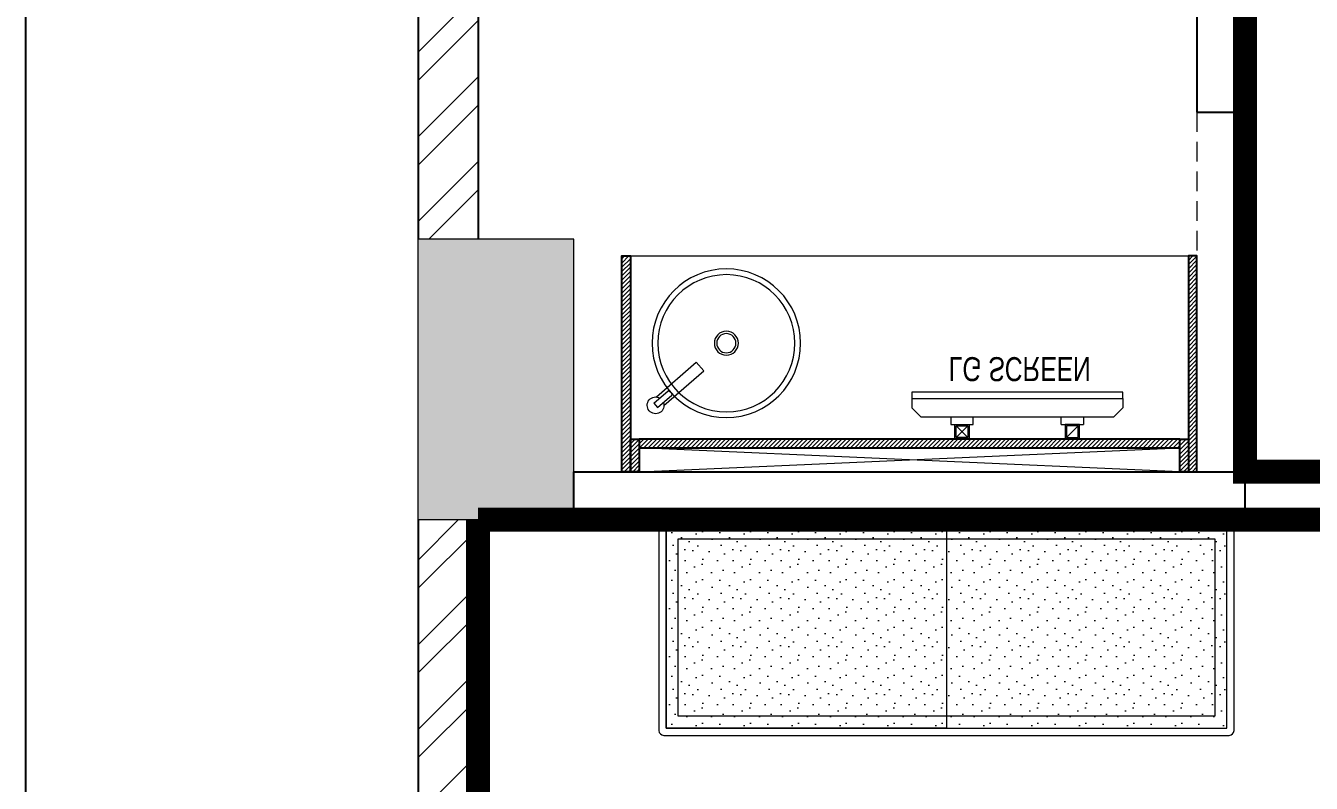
# Model space of a CAD drawing. Header units: feet. Extents: x 5523391 to 5532259, y -5292968 to -5273531.
# Drawn here: x 5523656 to 5526338, y -5281273 to -5279693 of the extents above; entities that cross this region are included whole.
import ezdxf

# ---------------------------------------------------------------- set-up
doc = ezdxf.new("R2010")
doc.units = ezdxf.units.FT
doc.header["$LTSCALE"] = 33
doc.header["$MEASUREMENT"] = 0
for name, pattern in [('a_p6_plan_L18$0$HIDDEN', [0.375, 0.25, -0.125]), ('ACAD_ISO03W100', [30, 12, -18]), ('HIDDEN2', [4.7624999999999975, 3.174999999999998, -1.587499999999999])]:
    doc.linetypes.add(name, pattern=pattern)
for name, color, linetype, lineweight in [('A-COL', 243, 'Continuous', 9), ('column hatch', 5, 'Continuous', 0), ('Floor-Unit', 1, 'Continuous', 13), ('LENS-DIM', 252, 'Continuous', 5), ('LENS-HATCH', 251, 'Continuous', 5), ('LENS-PARTITION', 21, 'Continuous', 25), ('LENS_CURTAIN', 5, 'a_p6_plan_L18$0$HIDDEN', 9), ('LK-FF&E FLOOR', 1, 'Continuous', 9), ('LK-FF&E WALL', 1, 'Continuous', 9), ('LK-FLUTTED FINISH', 20, 'Continuous', 30), ('LK-IT', 3, 'Continuous', 18), ('LK-MIRROR', 133, 'Continuous', 13), ('LK-TILES FINISH', 251, 'Continuous', 5), ('LN-ELEVATION-1', 81, 'Continuous', 25), ('LN-ELEVATION-2', 103, 'Continuous', 20), ('LN-ELEVATION-3', 125, 'Continuous', 18), ('LN-ELEVATION-5', 167, 'Continuous', 5), ('LN-HATCH', 251, 'Continuous', 0), ('TV', 92, 'Continuous', 18)]:
    doc.layers.add(name, color=color, linetype=linetype, lineweight=lineweight)
doc.layers.add('A-WALL', color=1, linetype='Continuous')
doc.styles.get("Standard").update_dxf_attribs({"font": 'GILC____.TTF'})

# ---------------------------------------------------------------- blocks, each defined once
blk = doc.blocks.new('2 seater bench')
at = {"layer": 'LENS-HATCH', "lineweight": 0}
h = blk.add_hatch(dxfattribs=at)
h.set_pattern_fill('STIP1', color=177, scale=100, angle=269.9999999999999, pattern_type=2)
h.set_pattern_definition([(270, (6617251.078707985, -170421.6063060569), (100, -1.516e-13), [0, -100]), (270, (6617235.078707984, -170433.6063060569), (100, -1.516e-13), [0, -100]), (270, (6617211.078707985, -170428.6063060569), (100, -1.516e-13), [0, -100]), (270, (6617188.078707985, -170463.6063060569), (100, -1.516e-13), [0, -100]), (270, (6617224.078707985, -170460.6063060569), (100, -1.516e-13), [0, -100]), (270, (6617248.078707985, -170487.6063060569), (100, -1.516e-13), [0, -100]), (270, (6617255.078707985, -170452.6063060569), (100, -1.516e-13), [0, -100]), (270, (6617214.078707985, -170494.6063060569), (100, -1.516e-13), [0, -100]), (270, (6617182.078707985, -170489.6063060569), (100, -1.516e-13), [0, -100]), (270, (6617167.078707985, -170415.6063060568), (100, -1.516e-13), [0, -100]), (270, (6617187.078707985, -170433.6063060569), (100, -1.516e-13), [0, -100]), (270, (6617168.078707984, -170447.6063060569), (100, -1.516e-13), [0, -100]), (270, (6617232.078707985, -170508.6063060569), (100, -1.516e-13), [0, -100]), (270, (6617207.078707984, -170476.6063060568), (100, -1.516e-13), [0, -100]), (270, (6617240.078707984, -170468.6063060569), (100, -1.516e-13), [0, -100]), (270, (6617231.078707984, -170485.6063060569), (100, -1.516e-13), [0, -100]), (270, (6617204.078707985, -170449.6063060568), (100, -1.516e-13), [0, -100]), (270, (6617258.078707984, -170477.6063060569), (100, -1.516e-13), [0, -100]), (270, (6617199.078707984, -170508.6063060569), (100, -1.516e-13), [0, -100]), (270, (6617169.078707985, -170505.6063060569), (100, -1.516e-13), [0, -100])])
h.paths.add_polyline_path([(585, 210), (0, 210), (0, -210), (585, -210)])
h.paths.add_polyline_path([(0, 245), (0, -210)])
h.paths.add_polyline_path([(-585, 210), (0, 210), (0, -210), (-585, -210)])
at = {"layer": 'LN-ELEVATION-2', "ltscale": 0.5}
for points in [[(-585, 210), (0, 210), (0, -210), (-585, -210)], [(585.0000000009313, 210), (0, 210), (0, -210), (585.0000000009313, -210)]]:
    blk.add_lwpolyline(points, close=True, dxfattribs=at)
at = {"layer": 'LN-ELEVATION-5', "ltscale": 0.5}
blk.add_lwpolyline([(590, 225), (-590, 225, 0.4142135623730951), (-600, 215), (-600, -215, 0.4142135623730951), (-590, -225), (590, -225, 0.4142135623730951), (600, -215), (600, 215, 0.4142135623730951)], format="xyb", close=True, dxfattribs=at)
blk.add_lwpolyline([(585, 210), (-585, 210), (-585, -210), (585, -210)], close=True, dxfattribs=at)
at = {"layer": 'LN-ELEVATION-5', "linetype": 'HIDDEN2', "ltscale": 11}
blk.add_lwpolyline([(-560, 185), (560.0000000009313, 185), (560.0000000009313, -185), (-560, -185)], close=True, dxfattribs=at)
blk = doc.blocks.new('A$Ca642a34f')
at = {"layer": 'column hatch'}
h = blk.add_hatch(color=8, dxfattribs=at)
h.dxf.hatch_style = 1
h.paths.add_polyline_path([(1626.028840497136, 1765.179708881303), (1271.028840497136, 1765.179708881303), (1271.028840497136, 1285.179708881303), (1626.028840497136, 1285.179708881303)])
h.paths.add_polyline_path([(-1373.971159502864, 1765.179708881303), (-1548.971159502864, 1765.179708881303), (-1548.971159502864, 1285.179708881303), (-1373.971159502864, 1285.179708881303)])
h.paths.add_polyline_path([(-1218.971159502864, -1464.820291118696), (-1548.971159502864, -1464.820291118696), (-1548.971159502864, -2039.820291118696), (-1423.971159502864, -2039.820291118696), (-1218.971159502864, -2039.820291118696)])
h.paths.add_polyline_path([(-1223.971159502864, -4829.820291118696), (-1548.971159502864, -4829.820291118696), (-1548.971159502864, -5414.820291118696), (-1223.971159502864, -5414.820291118696)])
h.paths.add_polyline_path([(-1360.471159502864, -10214.82029111869), (-1548.971159502864, -10214.82029111869), (-1548.971159502864, -10544.82029111869), (-1360.471159502864, -10544.82029111869)])
h.paths.add_polyline_path([(5151.028840497136, -10197.79648159537), (4481.028840497136, -10197.79648159537), (4481.028840497136, -10544.82029111869), (5151.028840497136, -10544.82029111869)])
h.paths.add_polyline_path([(5151.028840497136, -16004.82029111869), (4566.028840497136, -16004.82029111869), (4566.028840497136, -16604.8202911187), (4721.028840496205, -16604.8202911187), (5151.028840496205, -16604.8202911187)])
h.paths.add_polyline_path([(-1088.971159503795, -16004.82029111869), (-1668.971159503795, -16004.82029111869), (-1668.971159502864, -16604.8202911187), (-1338.971159502864, -16604.8202911187), (-1088.971159502864, -16604.8202911187)])
at = {"layer": 'LN-HATCH'}
h = blk.add_hatch(dxfattribs=at)
h.set_pattern_fill('ANSI32', color=256, scale=333, angle=180)
h.set_pattern_definition([(225, (-6963588.635154898, 5278065.967602079), (88.29995930067012, -88.29995930067015), []), (225, (-6963647.501794334, 5278065.967602079), (88.29995930067012, -88.29995930067015), [])])
h.paths.add_polyline_path([(5151.028840497136, -10544.82029111869), (4901.028840497136, -10544.82029111869), (4901.028840497136, -16004.82029111869), (5151.028840497136, -16004.82029111869)])
h.paths.add_polyline_path([(-1423.971159502864, -10544.82029111869), (-1548.971159502864, -10544.82029111869), (-1548.971159502864, -16004.82029111869), (-1423.971159502864, -16004.82029111869)])
h.paths.add_polyline_path([(-1423.971159502864, -5414.820291118696), (-1548.971159502864, -5414.820291118696), (-1548.971159502864, -10214.82029111869), (-1423.971159502864, -10214.82029111869)])
h.paths.add_polyline_path([(-1423.971159502864, -3104.820291118697), (-1548.971159502864, -3104.820291118697), (-1548.971159502864, -4829.820291118696), (-1423.971159502864, -4829.820291118696)])
h.paths.add_polyline_path([(-1423.971159502864, 1285.179708881303), (-1548.971159502864, 1285.179708881303), (-1548.971159502864, -1464.820291118696), (-1423.971159502864, -1464.820291118696)])
h.paths.add_polyline_path([(1626.028840497136, 1640.179708881303), (4901.028840497136, 1640.179708881303), (4901.028840497136, -10197.79648159444), (5151.028840497136, -10197.79648159537), (5151.028840497136, -10189.82029111963), (5151.028840497136, 1640.179708881303), (5970.028840497136, 1640.179708881303), (5970.028840497136, 1765.179708881303), (5151.028840497136, 1765.179708881303), (1626.028840497136, 1765.179708881303)])
at = {"layer": 'A-COL'}
for p, q in [((-1223.971159502864, -4829.820291118696), (-1548.971159502864, -4829.820291118696)), ((-1548.971159502864, -5414.820291118696), (-1548.971159502864, -4829.820291118696)), ((-1223.971159502864, -5414.820291118696), (-1223.971159502864, -4829.820291118696)), ((-1548.971159502864, -5414.820291118696), (-1223.971159502864, -5414.820291118696))]:
    blk.add_line(p, q, dxfattribs=at)
at = {"layer": 'A-WALL'}
for p, q in [((-1548.971159502864, -3104.820291118697), (-1548.971159502864, -4829.820291118696)), ((-1423.971159502864, -3104.820291118697), (-1423.971159502864, -4829.820291118696)), ((-2367.971159502864, -12918.78170770686), (-2367.971159502864, -4234.858874531463)), ((-1548.971159502864, -5414.820291118696), (-1548.971159502864, -10214.82029111869)), ((-1423.971159502864, -5414.820291118696), (-1423.971159502864, -10214.82029111869))]:
    blk.add_line(p, q, dxfattribs=at)
blk = doc.blocks.new('rtf')
at = {"color": 0, "linetype": 'ByBlock', "lineweight": -2}
for p, q in [((16412.5253540573, -172798.8148984113), (16452.40026456733, -172798.8148984113)), ((16412.5253540573, -172810.8148984113), (16412.5253540573, -172798.8148984113)), ((16425.26329468148, -172793.1007600746), (16535.26329468148, -172793.1007600746)), ((16535.26329468148, -172793.1007600746), (16535.26329468148, -172817.1007600746)), ((16412.5253540573, -172810.8148984113), (16452.40026456733, -172810.8148984113)), ((16425.26329468148, -172817.1007600746), (16535.26329468148, -172817.1007600746))]:
    blk.add_line(p, q, dxfattribs=at)
for centre, radius, start, end in [((16412.5253540573, -172805.1007600746), 17.5, 21.05058810897431, 340.9421780194656), ((16444.53660690578, -172804.8148984114), 9.891264419597851, 322.656233941354, 37.34376605891414)]:
    blk.add_arc(centre, radius, start, end, dxfattribs=at)
blk = doc.blocks.new('dsg')
at = {"color": 0, "linetype": 'ByBlock', "lineweight": -2}
for radius in [155, 143, 25, 20]:
    blk.add_circle((11491.5035008227, -171102.5847399924), radius, dxfattribs=at)
blk.add_blockref('rtf', (-5117.472106590168, 1702.9323767405), dxfattribs=at)
blk = doc.blocks.new('CLINIC - CABINET SINK')
at = {"layer": 'LN-HATCH', "ltscale": 0.5}
h = blk.add_hatch(dxfattribs=at)
h.set_pattern_fill('ANSI31', color=256, scale=2)
h.set_pattern_definition([(45, (4052861.500382861, 1708016.355767586), (-4.490128060534575, 4.490128060534575), [])])
h.paths.add_polyline_path([(-563.359543572413, 156.9999999999999), (564.640456427587, 156.9999999999999), (564.640456427587, 174.9999999999999), (-563.359543572413, 174.9999999999999)])
h.paths.add_polyline_path([(582.6404564275867, 225), (600.6404564275867, 225), (600.6404564275867, -225), (582.6404564275867, -225)])
h.paths.add_polyline_path([(564.640456427587, 225), (582.6404564275867, 225), (582.6404564275867, 156.9999999999999), (564.640456427587, 156.9999999999999)])
h.paths.add_polyline_path([(-581.359543572413, 225), (-599.359543572413, 225), (-599.359543572413, -225), (-581.359543572413, -225)])
h.paths.add_polyline_path([(-581.359543572413, 225), (-563.359543572413, 225), (-563.359543572413, 156.9999999999999), (-581.359543572413, 156.9999999999999)])
at = {"layer": 'LN-ELEVATION-1', "ltscale": 0.5}
for points in [[(-581.359543572413, 225), (-599.359543572413, 225), (-599.359543572413, -225), (-581.359543572413, -225)], [(-581.359543572413, 225), (-563.359543572413, 225), (-563.359543572413, 156.9999999999999), (-581.359543572413, 156.9999999999999)], [(564.640456427587, 225), (582.6404564275867, 225), (582.6404564275867, 156.9999999999999), (564.640456427587, 156.9999999999999)], [(582.6404564275867, 225), (600.6404564275867, 225), (600.6404564275867, -225), (582.6404564275867, -225)], [(-563.359543572413, 156.9999999999999), (564.640456427587, 156.9999999999999), (564.640456427587, 174.9999999999999), (-563.359543572413, 174.9999999999999)]]:
    blk.add_lwpolyline(points, close=True, dxfattribs=at)
at = {"layer": 'LN-ELEVATION-2', "ltscale": 0.5}
blk.add_line((582.6404564275867, -225), (-581.359543572413, -225), dxfattribs=at)
at = {"layer": 'LN-HATCH', "ltscale": 0.5}
for p, q in [((564.640456427587, 225), (-563.359543572413, 174.9999999999999)), ((-563.359543572413, 225), (564.640456427587, 174.9999999999999))]:
    blk.add_line(p, q, dxfattribs=at)
at = {"layer": 'LN-ELEVATION-3', "xscale": -1, "rotation": 41.1558274151866}
blk.add_blockref('dsg', (-103569.3304926871, 136346.6509754679), dxfattribs=at)
blk = doc.blocks.new('CLINIC SCREEN')
at = {"layer": 'TV'}
for p, q in [((-103.1090284836336, 42.85441964946222), (-127.4114311772946, 18.55201695591665)), ((-127.4114311772946, 42.85441964946222), (-103.1090284836336, 18.55201695591665)), ((102.7052824410566, 42.85441964946222), (127.007685134602, 18.55201695591665))]:
    blk.add_line(p, q, dxfattribs=at)
at = {"layer": 'TV', "ltscale": 12}
for p, q in [((-220.0000000000082, -19.41163062257681), (-200.5883693773149, 0)), ((200.5883693773149, 0), (-200.5883693773149, 0)), ((-138.5315413423604, 0), (-138.5315413423604, 15.514207008644)), ((-138.5315413423604, 15.514207008644), (-91.98892031613741, 15.514207008644)), ((-91.98892031613741, 15.514207008644), (-91.98892031613741, 0)), ((91.98892031610741, 15.514207008644), (91.98892031610741, 0)), ((91.98892031610741, 15.514207008644), (138.5315413423595, 15.514207008644)), ((138.5315413423595, 0), (138.5315413423595, 15.514207008644)), ((219.9999999999918, -19.41163062257681), (200.5883693773149, 0)), ((-220.0000000000082, -38.82326124538668), (-220.0000000000082, -19.41163062257681)), ((219.9999999999918, -38.82326124538668), (219.9999999999918, -19.41163062257681))]:
    blk.add_line(p, q, dxfattribs=at)
at = {"layer": 'TV'}
for points in [[(-130.4492315140169, 15.51421661919448), (-100.0712281470269, 15.51421661919448), (-100.0712281470269, 45.89221998606814), (-130.4492315140169, 45.89221998606814)], [(-127.4114311772946, 18.55201695591665), (-103.1090284836336, 18.55201695591665), (-103.1090284836336, 42.85441964946222), (-127.4114311772946, 42.85441964946222)], [(130.0454854713243, 15.51421661919448), (99.66748210433435, 15.51421661919448), (99.66748210433435, 45.89221998606814), (130.0454854713243, 45.89221998606814)], [(127.007685134602, 18.55201695591665), (102.7052824410566, 18.55201695591665), (102.7052824410566, 42.85441964946222), (127.007685134602, 42.85441964946222)]]:
    blk.add_lwpolyline(points, close=True, dxfattribs=at)
at = {"layer": 'TV', "ltscale": 12}
blk.add_lwpolyline([(-220.0000000000082, -51.71278328332107), (-220.0000000000082, -38.82326124538668), (219.9999999999918, -38.82326124538668), (219.9999999999918, -51.71278328332107)], close=True, dxfattribs=at)
at = {"layer": 'Floor-Unit', "color": 0, "ltscale": 2, "insert": (5.199680584678389, -100.4085774972336), "char_height": 50, "attachment_point": 5}
blk.add_mtext_dynamic_manual_height_columns('LG SCREEN', width=466.4796511627907, gutter_width=12.5, heights=[0], dxfattribs=at)

msp = doc.modelspace()

# ---------------------------------------------------------------- linework, layer by layer
at = {"layer": 'LENS-PARTITION'}
for points in [[(5526099.915644398, -5279872.956515531), (5526199.915644396, -5279872.956515531), (5526199.915644396, -5278222.956515531), (5526099.915644398, -5278222.956515531)], [(5526199.915644396, -5280722.95651553), (5524799.915644397, -5280722.95651553), (5524799.915644397, -5280622.95651553), (5526199.915644396, -5280622.95651553)]]:
    msp.add_lwpolyline(points, close=True, dxfattribs=at)
at = {"layer": 'LENS_CURTAIN', "ltscale": 5}
for points in [[(5526099.915644398, -5279872.956515531), (5526099.915644398, -5280622.95651553), (5526199.915644398, -5280622.95651553), (5526199.915644398, -5279872.956515531)], [(5526999.915644398, -5280622.956515531), (5526199.915644396, -5280622.95651553), (5526199.915644396, -5280722.95651553), (5526999.915644398, -5280722.956515531)]]:
    msp.add_lwpolyline(points, close=True, dxfattribs=at)
at = {"layer": 'LK-FLUTTED FINISH', "linetype": 'ACAD_ISO03W100', "ltscale": 0.05, "const_width": 50}
msp.add_lwpolyline([(5529474.915644397, -5280722.956515531), (5524599.915644397, -5280722.956515531)], dxfattribs=at)
at = {"layer": 'LK-MIRROR', "linetype": 'ACAD_ISO03W100', "ltscale": 0.05, "const_width": 50}
msp.add_lwpolyline([(5524599.915644397, -5280722.956515531), (5524599.915644397, -5283122.956515531)], dxfattribs=at)
at = {"layer": 'LK-TILES FINISH', "color": 212, "linetype": 'ACAD_ISO03W100', "ltscale": 0.05, "const_width": 50}
msp.add_lwpolyline([(5526199.915644396, -5278222.956515531), (5526999.915644398, -5278222.956515531), (5526999.915644398, -5280622.956515531), (5526199.915644396, -5280622.956515531)], close=True, dxfattribs=at)

# ---------------------------------------------------------------- block references
at = {"layer": 'LENS-DIM', "color": 2}
msp.add_blockref('A$Ca642a34f', (5526023.8868039, -5275308.136224412), dxfattribs=at)
at = {"layer": 'LK-FF&E FLOOR'}
msp.add_blockref('2 seater bench', (5525577.25024649, -5280947.956515531), dxfattribs=at)
at = {"layer": 'LK-FF&E WALL', "rotation": 180}
msp.add_blockref('CLINIC - CABINET SINK', (5525500.556100825, -5280397.956515531), dxfattribs=at)
at = {"layer": 'LK-IT', "xscale": -1, "rotation": 180}
msp.add_blockref('CLINIC SCREEN', (5525724.915644397, -5280509.064295555), dxfattribs=at)

doc.saveas('drawing.dxf')
